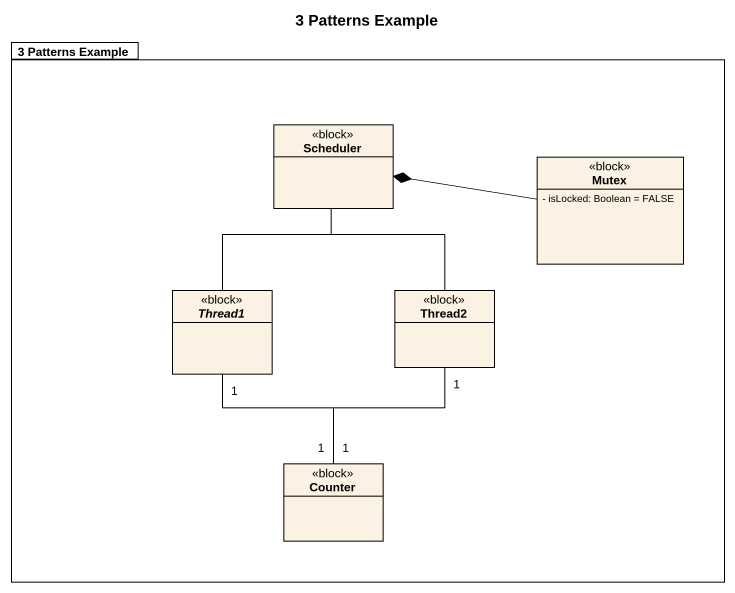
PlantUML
@startuml
title 3 Patterns Example
hide circle
hide empty members
skinparam classAttributeIconSize 0
package "3 Patterns Example" as p3_Patterns_Example {
  class Scheduler <<block>>
  class Mutex <<block>> {
    - isLocked: Boolean = FALSE
  }
  abstract class Thread1 <<block>>
  class Thread2 <<block>>
  class Counter <<block>>
}
Scheduler -- Thread1
Scheduler -- Thread2
Mutex -left-* Scheduler
Thread1 "1" -- "1" Counter
Thread2 "1" -- "1" Counter
@enduml
